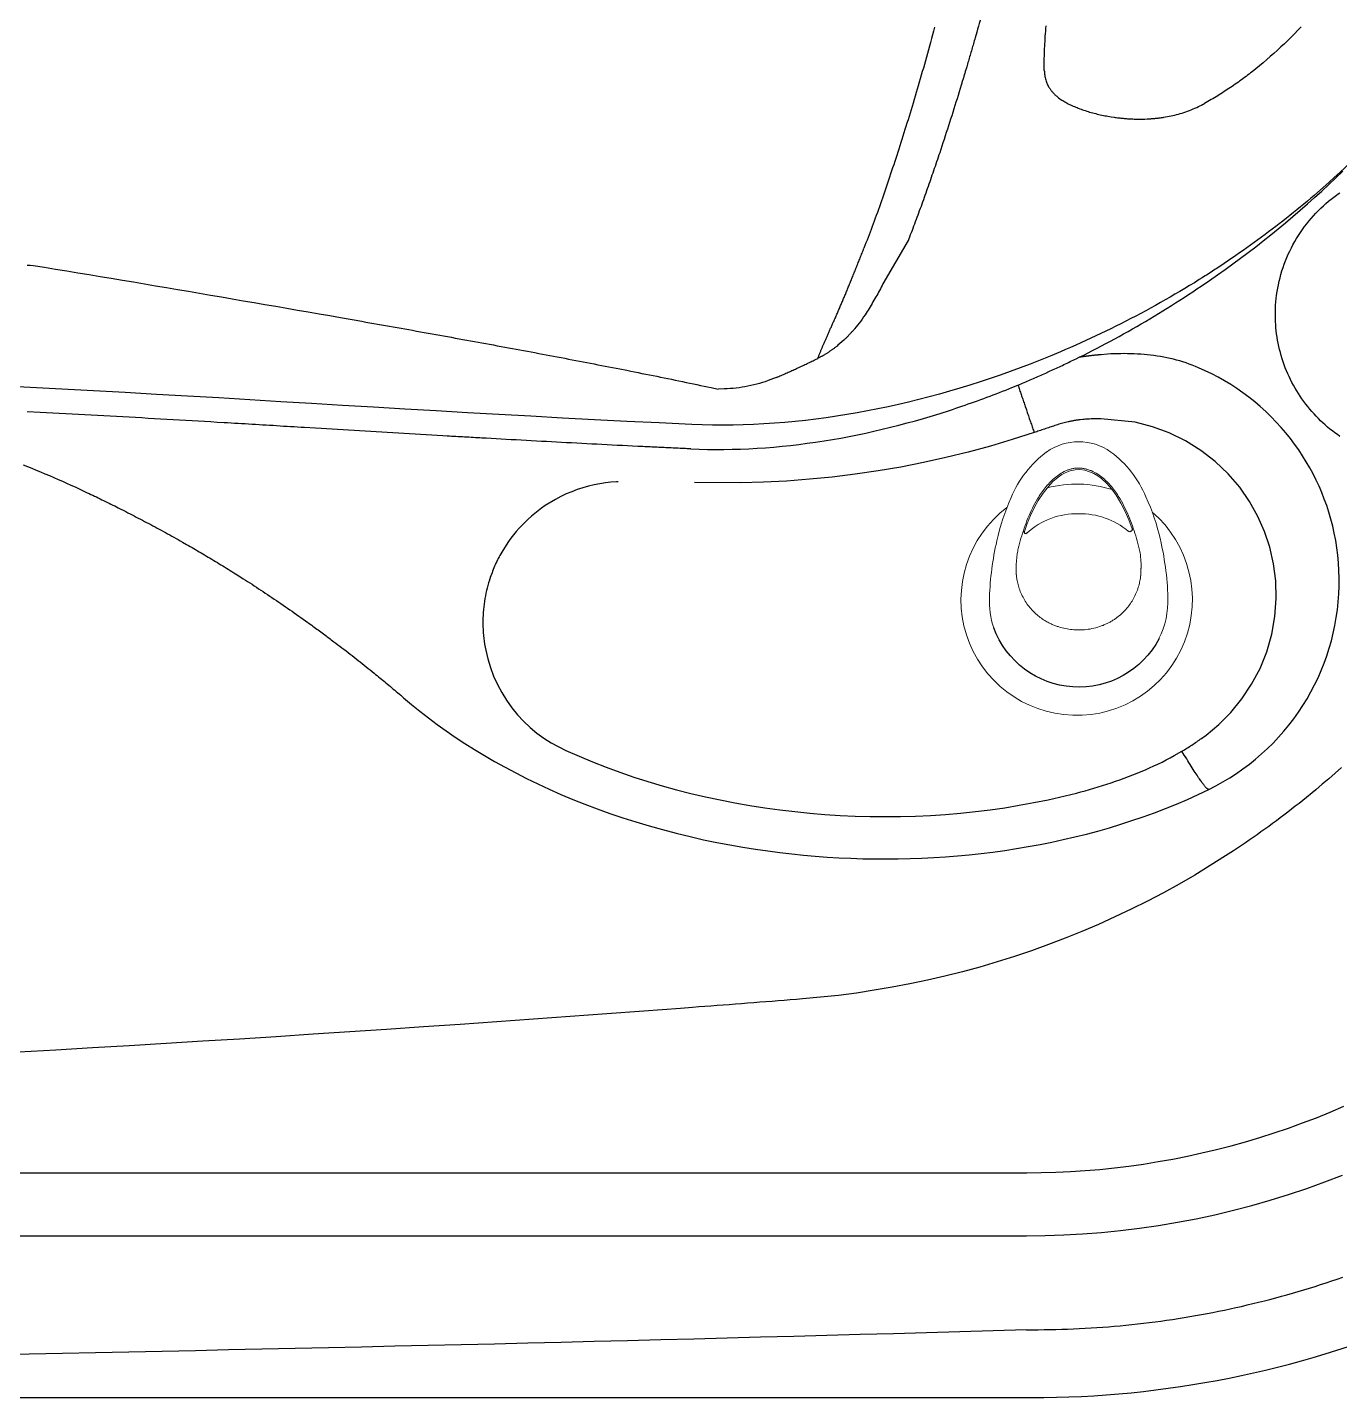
# Model space of a CAD drawing. Extents: x 941 to 1034, y 781 to 934.
# Drawn here: x 1010.56 to 1026.15, y 801.57 to 817.86 of the extents above; entities that cross this region are included whole.
import ezdxf

# ---------------------------------------------------------------- set-up
doc = ezdxf.new("R2010")
doc.units = 0
doc.header["$MEASUREMENT"] = 0
doc.layers.add('1', color=4, linetype='Continuous')

# ---------------------------------------------------------------- blocks, each defined once
blk = doc.blocks.new('air')
at = {"color": 4, "linetype": 'Continuous', "lineweight": 15}
for start, end in [(220.7492, 142.9494), (165.1969, 197.8132)]:
    blk.add_arc((0, 0), 1.375, start, end, dxfattribs=at)
at = {"layer": '1', "linetype": 'Continuous', "lineweight": 15}
blk.add_line((-1.521, -0.646), (-1.523, -0.644), dxfattribs=at)
at = {"layer": '1', "linetype": 'Continuous', "lineweight": 15, "flags": 128}
blk.add_lwpolyline([(-0.81, 0.621), (-0.905, 0.587), (-0.999, 0.549), (-1.092, 0.505), (-1.181, 0.456), (-1.267, 0.4), (-1.347, 0.337), (-1.405, 0.282), (-1.457, 0.221), (-1.487, 0.176), (-1.512, 0.128), (-1.531, 0.077), (-1.544, 0.02), (-1.546, -0.039), (-1.539, -0.097), (-1.522, -0.153), (-1.5, -0.203), (-1.472, -0.25), (-1.44, -0.294), (-1.381, -0.359), (-1.315, -0.416), (-1.244, -0.468), (-1.149, -0.525), (-1.05, -0.576), (-0.948, -0.619), (-0.844, -0.658)], dxfattribs=at)
at = {"layer": '1', "linetype": 'Continuous', "lineweight": 15}
for centre, radius, start, end in [((0.104, -2.603), 3.642, 92.0665, 102.7282), ((0.021, 0.084), 0.954, 70.8918, 92.891), ((-0.187, -1.448), 2.451, 102.0442, 114.7624), ((-0.734, -0.399), 1.272, 112.1545, 143.4931), ((-0.148, 0), 0.873, 137.3551, 181.5716), ((-1.223, -0.024), 0.655, 144.4276, 215.6266), ((-0.141, -0.046), 0.88, 178.584, 220.1541), ((-0.741, 0.343), 1.261, 216.4207, 247.5271), ((-0.154, 1.5), 2.557, 245.294, 257.3674), ((0.016, -0.096), 0.988, 267.5789, 296.8901), ((0.073, 2.388), 3.473, 256.4351, 268.374)]:
    blk.add_arc(centre, radius, start, end, dxfattribs=at)
at = {"layer": '1'}
for centre, radius, start, end in [((-0.036, -0.025), 1.076, 297.6393, 69.9241), ((-0.802, 0.605), 0.0177, 309.977, 117.7542), ((-0.836, -0.631), 0.028, 253.5221, 38.0725)]:
    blk.add_arc(centre, radius, start, end, dxfattribs=at)
at = {"layer": '1', "color": 3, "linetype": 'Continuous', "lineweight": 15}
for points, knots in [([(-0.605, -0.743), (-0.647, -0.733), (-0.729, -0.712), (-0.85, -0.673), (-0.969, -0.629), (-1.086, -0.577), (-1.185, -0.524), (-1.266, -0.473), (-1.331, -0.426), (-1.391, -0.373), (-1.446, -0.315), (-1.494, -0.251), (-1.526, -0.192), (-1.545, -0.142), (-1.556, -0.103), (-1.563, -0.064), (-1.566, -0.024), (-1.564, 0.016), (-1.557, 0.056), (-1.546, 0.094), (-1.527, 0.144), (-1.495, 0.202), (-1.446, 0.266), (-1.391, 0.324), (-1.33, 0.376), (-1.266, 0.423), (-1.185, 0.475), (-1.087, 0.528), (-0.971, 0.58), (-0.851, 0.625), (-0.73, 0.663), (-0.648, 0.684), (-0.607, 0.694)], [0, 0, 0, 0, 0.049918, 0.099848, 0.149772, 0.199708, 0.249758, 0.281163, 0.312549, 0.343847, 0.375097, 0.406409, 0.43777, 0.453463, 0.469146, 0.48481, 0.500452, 0.516071, 0.531676, 0.547279, 0.562891, 0.594116, 0.625338, 0.65655, 0.687781, 0.719016, 0.750242, 0.800203, 0.850202, 0.900166, 0.950083, 1, 1, 1, 1]), ([(-0.607, 0.694), (-0.587, 0.699), (-0.548, 0.707), (-0.508, 0.711), (-0.488, 0.713)], [0, 0, 0, 0, 0.499996, 1, 1, 1, 1]), ([(-0.432, 0.718), (-0.441, 0.717), (-0.46, 0.716), (-0.479, 0.714), (-0.488, 0.713)], [0, 0, 0, 0, 0.503897, 1, 1, 1, 1]), ([(-0.302, 0.718), (-0.325, 0.719), (-0.368, 0.721), (-0.411, 0.719), (-0.432, 0.718)], [0, 0, 0, 0, 0.515264, 1, 1, 1, 1]), ([(-0.029, 0.638), (-0.052, 0.649), (-0.097, 0.671), (-0.163, 0.693), (-0.225, 0.708), (-0.265, 0.714), (-0.284, 0.716)], [0, 0, 0, 0, 0.2871549, 0.5493861, 0.7868935, 1, 1, 1, 1]), ([(0.36, -0.024), (0.359, 0.002), (0.358, 0.054), (0.345, 0.133), (0.33, 0.192), (0.317, 0.232), (0.31, 0.252), (0.302, 0.272), (0.293, 0.293), (0.284, 0.313), (0.274, 0.333), (0.257, 0.365), (0.23, 0.407), (0.191, 0.46), (0.145, 0.511), (0.092, 0.559), (0.034, 0.602), (-0.008, 0.626), (-0.029, 0.638)], [0, 0, 0, 0, 0.095821, 0.193894, 0.294492, 0.320678, 0.347244, 0.374185, 0.401486, 0.429141, 0.457148, 0.485334, 0.563526, 0.642838, 0.730397, 0.819135, 0.909028, 1, 1, 1, 1]), ([(-0.031, -0.684), (-0.01, -0.672), (0.032, -0.65), (0.089, -0.608), (0.143, -0.56), (0.184, -0.515), (0.216, -0.474), (0.24, -0.44), (0.261, -0.405), (0.28, -0.37), (0.294, -0.339), (0.305, -0.314), (0.321, -0.272), (0.341, -0.206), (0.357, -0.114), (0.359, -0.054), (0.36, -0.024)], [0, 0, 0, 0, 0.089465, 0.177985, 0.265807, 0.356658, 0.40795, 0.458748, 0.509015, 0.558748, 0.607996, 0.633599, 0.659069, 0.775989, 0.88959, 1, 1, 1, 1]), ([(-0.469, -0.763), (-0.492, -0.761), (-0.538, -0.758), (-0.583, -0.748), (-0.605, -0.743)], [0, 0, 0, 0, 0.500007, 1, 1, 1, 1]), ([(-0.469, -0.763), (-0.458, -0.763), (-0.435, -0.765), (-0.412, -0.765), (-0.4, -0.765)], [0, 0, 0, 0, 0.497126, 1, 1, 1, 1]), ([(-0.283, -0.76), (-0.263, -0.758), (-0.223, -0.752), (-0.162, -0.737), (-0.096, -0.715), (-0.053, -0.695), (-0.031, -0.684)], [0, 0, 0, 0, 0.219659, 0.459288, 0.719297, 1, 1, 1, 1])]:
    blk.add_open_spline(points, degree=3, knots=knots, dxfattribs=at)
for points in [[(-0.302, 0.718), (-0.284, 0.716)], [(-0.4, -0.765), (-0.303, -0.762)]]:
    blk.add_open_spline(points, degree=1, dxfattribs=at)
at = {"layer": '1', "linetype": 'Continuous', "lineweight": 15}
blk.add_open_spline([(-0.283, -0.76), (-0.303, -0.762)], degree=1, dxfattribs=at)
blk = doc.blocks.new('ENVOY')
at = {"layer": '1', "color": 3, "linetype": 'Continuous'}
blk.add_line((53.718, 1.924), (81.052, 1.924), dxfattribs=at)
at = {"layer": '1', "color": 4}
blk.add_lwpolyline([(93.109, 77.107, 0.414214), (81.109, 89.107), (12, 89.107, 0.414214), (0, 77.107), (0, 12, 0.414214), (12, 0), (81.109, 0, 0.414214), (93.109, 12)], format="xyb", close=True, dxfattribs=at)
at = {"layer": '1', "color": 3, "linetype": 'Continuous'}
for points in [[(79.96, 16.291), (79.948, 16.246), (79.935, 16.201), (79.923, 16.156), (79.911, 16.111), (79.899, 16.067), (79.886, 16.023), (79.874, 15.979), (79.862, 15.936), (79.85, 15.892), (79.838, 15.849), (79.826, 15.806), (79.813, 15.764), (79.801, 15.722), (79.789, 15.68), (79.777, 15.638), (79.765, 15.596), (79.753, 15.555), (79.74, 15.514), (79.728, 15.473), (79.716, 15.432), (79.704, 15.391), (79.692, 15.351), (79.68, 15.311), (79.668, 15.271), (79.656, 15.231), (79.644, 15.191), (79.631, 15.152), (79.619, 15.113), (79.607, 15.074), (79.595, 15.035), (79.583, 14.996), (79.571, 14.958), (79.559, 14.92), (79.547, 14.881), (79.534, 14.844), (79.522, 14.806), (79.51, 14.768), (79.498, 14.731), (79.486, 14.694), (79.474, 14.657), (79.461, 14.62), (79.449, 14.583), (79.437, 14.547), (79.425, 14.51), (79.413, 14.474), (79.401, 14.438), (79.388, 14.403), (79.376, 14.367), (79.364, 14.332), (79.352, 14.296), (79.34, 14.261), (79.327, 14.226), (79.315, 14.192), (79.303, 14.157), (79.291, 14.123), (79.279, 14.089), (79.266, 14.055), (79.254, 14.022), (79.242, 13.988), (79.23, 13.955), (79.218, 13.922), (79.205, 13.889), (79.193, 13.856), (79.181, 13.824), (79.169, 13.792), (79.157, 13.76), (79.144, 13.728), (79.12, 13.665)], [(84.316, 16.295), (84.277, 16.255), (84.237, 16.214), (84.197, 16.175), (84.157, 16.135), (84.116, 16.096), (84.075, 16.057), (84.034, 16.019), (83.992, 15.981), (83.949, 15.944), (83.907, 15.907), (83.864, 15.87), (83.82, 15.834), (83.732, 15.763)], [(81.268, 16.068), (81.27, 16.096), (81.272, 16.125), (81.273, 16.154), (81.275, 16.184), (81.278, 16.214), (81.28, 16.245), (81.283, 16.276), (81.285, 16.308)], [(80.628, 16.848), (80.619, 16.814), (80.61, 16.781), (80.601, 16.747), (80.592, 16.713), (80.583, 16.679), (80.574, 16.645), (80.565, 16.611), (80.555, 16.576), (80.546, 16.542), (80.537, 16.508), (80.527, 16.474), (80.518, 16.44), (80.509, 16.406), (80.499, 16.371), (80.49, 16.337), (80.48, 16.303), (80.47, 16.269), (80.461, 16.234), (80.441, 16.166)], [(80.441, 16.166), (80.436, 16.148), (80.431, 16.131), (80.426, 16.114), (80.421, 16.096), (80.416, 16.079), (80.411, 16.062), (80.406, 16.045), (80.401, 16.027), (80.396, 16.01), (80.391, 15.993), (80.386, 15.975), (80.381, 15.958), (80.376, 15.941), (80.371, 15.923), (80.366, 15.906), (80.361, 15.889), (80.356, 15.871), (80.351, 15.854), (80.341, 15.819)], [(81.263, 15.778), (81.263, 15.791), (81.263, 15.803), (81.263, 15.817), (81.263, 15.83), (81.263, 15.843), (81.263, 15.857), (81.263, 15.871), (81.263, 15.885), (81.263, 15.899), (81.263, 15.914), (81.263, 15.928), (81.264, 15.943), (81.264, 15.958), (81.265, 15.973), (81.265, 15.989), (81.266, 16.004), (81.266, 16.02), (81.267, 16.036), (81.268, 16.068)], [(80.341, 15.819), (80.337, 15.809), (80.334, 15.798), (80.331, 15.787), (80.328, 15.776), (80.324, 15.765), (80.321, 15.755), (80.318, 15.744), (80.315, 15.733), (80.311, 15.722), (80.308, 15.711), (80.305, 15.7), (80.302, 15.69), (80.298, 15.679), (80.295, 15.668), (80.292, 15.657), (80.289, 15.646), (80.285, 15.635), (80.282, 15.625), (80.276, 15.603)], [(81.263, 15.778), (81.263, 15.773), (81.264, 15.769), (81.264, 15.764), (81.264, 15.759), (81.264, 15.755), (81.265, 15.751), (81.265, 15.746), (81.266, 15.742), (81.266, 15.737), (81.266, 15.733), (81.267, 15.729), (81.268, 15.725), (81.268, 15.721), (81.269, 15.716), (81.269, 15.712), (81.27, 15.708), (81.271, 15.704), (81.272, 15.7), (81.273, 15.693)], [(81.273, 15.693), (81.277, 15.679), (81.28, 15.665), (81.284, 15.652), (81.289, 15.64), (81.293, 15.628), (81.298, 15.617), (81.303, 15.606), (81.309, 15.595), (81.314, 15.585), (81.32, 15.576), (81.325, 15.567), (81.331, 15.558), (81.337, 15.55), (81.342, 15.542), (81.348, 15.535), (81.353, 15.528), (81.359, 15.522), (81.365, 15.515), (81.371, 15.509), (81.377, 15.502), (81.383, 15.496), (81.39, 15.49), (81.396, 15.483), (81.403, 15.477), (81.41, 15.471), (81.418, 15.465), (81.425, 15.459), (81.433, 15.453), (81.449, 15.442)], [(83.732, 15.763), (83.714, 15.749), (83.696, 15.735), (83.678, 15.721), (83.66, 15.708), (83.642, 15.694), (83.624, 15.68), (83.606, 15.667), (83.587, 15.654), (83.569, 15.64), (83.551, 15.627), (83.532, 15.614), (83.513, 15.601), (83.495, 15.588), (83.476, 15.576), (83.457, 15.563), (83.438, 15.55), (83.42, 15.538), (83.401, 15.526), (83.382, 15.513), (83.362, 15.501), (83.343, 15.489), (83.324, 15.477), (83.305, 15.466), (83.285, 15.454), (83.266, 15.442), (83.246, 15.431), (83.227, 15.419), (83.207, 15.408), (83.168, 15.386)], [(80.276, 15.603), (80.263, 15.563), (80.251, 15.522), (80.238, 15.482), (80.226, 15.441), (80.213, 15.401), (80.201, 15.36), (80.188, 15.32), (80.176, 15.28), (80.163, 15.24), (80.15, 15.199), (80.137, 15.159), (80.124, 15.119), (80.111, 15.079), (80.098, 15.039), (80.085, 14.999), (80.072, 14.959), (80.059, 14.919), (80.046, 14.879), (80.02, 14.8)], [(83.227, 13.282), (83.32, 13.347), (83.412, 13.412), (83.504, 13.478), (83.595, 13.546), (83.686, 13.614), (83.776, 13.683), (83.865, 13.753), (83.954, 13.824), (84.043, 13.895), (84.13, 13.968), (84.218, 14.041), (84.304, 14.115), (84.39, 14.191), (84.475, 14.267), (84.56, 14.343), (84.644, 14.421), (84.727, 14.5), (84.81, 14.579)], [(85.736, 15.596), (85.68, 15.528), (85.624, 15.46), (85.567, 15.392), (85.509, 15.325), (85.451, 15.258), (85.393, 15.192), (85.333, 15.127), (85.273, 15.062), (85.213, 14.998), (85.152, 14.934), (85.09, 14.871), (85.028, 14.808), (84.965, 14.746), (84.902, 14.685), (84.838, 14.624), (84.773, 14.564), (84.709, 14.504), (84.643, 14.445), (84.511, 14.328)], [(81.449, 15.442), (81.46, 15.434), (81.471, 15.426), (81.483, 15.419), (81.495, 15.411), (81.508, 15.404), (81.521, 15.397), (81.534, 15.39), (81.548, 15.382), (81.562, 15.375), (81.576, 15.368), (81.591, 15.362), (81.605, 15.355), (81.621, 15.348), (81.636, 15.342), (81.652, 15.336), (81.667, 15.329), (81.684, 15.323), (81.7, 15.317), (81.716, 15.311), (81.733, 15.306), (81.75, 15.3), (81.767, 15.295), (81.785, 15.289), (81.802, 15.284), (81.82, 15.279), (81.838, 15.274), (81.856, 15.269), (81.874, 15.265), (81.892, 15.26), (81.91, 15.256), (81.928, 15.252), (81.946, 15.248), (81.965, 15.244), (81.983, 15.24), (82.001, 15.237), (82.019, 15.233), (82.038, 15.23), (82.056, 15.227), (82.093, 15.221)], [(82.705, 15.225), (82.726, 15.229), (82.748, 15.233), (82.769, 15.238), (82.791, 15.243), (82.813, 15.248), (82.834, 15.254), (82.856, 15.26), (82.878, 15.266), (82.9, 15.272), (82.922, 15.279), (82.944, 15.287), (82.965, 15.294), (82.987, 15.303), (83.009, 15.311), (83.031, 15.32), (83.053, 15.329), (83.075, 15.339), (83.096, 15.349), (83.14, 15.371)], [(83.14, 15.371), (83.141, 15.372), (83.143, 15.373), (83.144, 15.373), (83.145, 15.374), (83.147, 15.375), (83.148, 15.376), (83.15, 15.376), (83.151, 15.377), (83.152, 15.378), (83.154, 15.378), (83.155, 15.379), (83.157, 15.38), (83.158, 15.381), (83.159, 15.382), (83.161, 15.382), (83.162, 15.383), (83.163, 15.384), (83.165, 15.385), (83.168, 15.386)], [(82.093, 15.221), (82.106, 15.22), (82.119, 15.218), (82.133, 15.216), (82.146, 15.214), (82.159, 15.213), (82.173, 15.211), (82.186, 15.21), (82.199, 15.209), (82.213, 15.207), (82.226, 15.206), (82.239, 15.205), (82.252, 15.204), (82.265, 15.203), (82.278, 15.203), (82.291, 15.202), (82.304, 15.201), (82.317, 15.201), (82.33, 15.2), (82.342, 15.2), (82.355, 15.2), (82.368, 15.199), (82.38, 15.199), (82.393, 15.199), (82.406, 15.199), (82.419, 15.199), (82.432, 15.199), (82.445, 15.2), (82.459, 15.2), (82.485, 15.201)], [(82.485, 15.201), (82.487, 15.201), (82.488, 15.201), (82.489, 15.201), (82.49, 15.202), (82.491, 15.202), (82.492, 15.202), (82.494, 15.202), (82.495, 15.202), (82.496, 15.202), (82.497, 15.202), (82.498, 15.202), (82.5, 15.202), (82.501, 15.202), (82.502, 15.202), (82.503, 15.202), (82.504, 15.202), (82.505, 15.202), (82.507, 15.202), (82.509, 15.203)], [(82.509, 15.203), (82.519, 15.203), (82.528, 15.204), (82.538, 15.205), (82.547, 15.205), (82.557, 15.206), (82.567, 15.207), (82.576, 15.208), (82.586, 15.209), (82.596, 15.21), (82.606, 15.211), (82.615, 15.212), (82.625, 15.213), (82.635, 15.215), (82.645, 15.216), (82.655, 15.217), (82.665, 15.219), (82.675, 15.22), (82.685, 15.222), (82.705, 15.225)], [(80.02, 14.8), (80.011, 14.773), (80.002, 14.746), (79.992, 14.719), (79.983, 14.692), (79.974, 14.665), (79.965, 14.638), (79.956, 14.612), (79.947, 14.585), (79.938, 14.558), (79.928, 14.532), (79.919, 14.505), (79.91, 14.478), (79.901, 14.452), (79.891, 14.425), (79.882, 14.399), (79.873, 14.372), (79.864, 14.346), (79.854, 14.32), (79.845, 14.293), (79.835, 14.267), (79.826, 14.241), (79.817, 14.214), (79.807, 14.188), (79.798, 14.162), (79.788, 14.136), (79.778, 14.109), (79.769, 14.083), (79.759, 14.057), (79.75, 14.031), (79.74, 14.005), (79.73, 13.978), (79.72, 13.952), (79.71, 13.926), (79.701, 13.9), (79.691, 13.874), (79.681, 13.848), (79.671, 13.822), (79.661, 13.796), (79.64, 13.743)], [(84.736, 14.296), (84.756, 14.31), (84.776, 14.324)], [(84.511, 14.328), (84.471, 14.293), (84.43, 14.259), (84.389, 14.224), (84.348, 14.19), (84.307, 14.155), (84.265, 14.122), (84.224, 14.088), (84.182, 14.054), (84.14, 14.021), (84.098, 13.988), (84.056, 13.955), (84.014, 13.922), (83.972, 13.89), (83.929, 13.858), (83.887, 13.826), (83.844, 13.794), (83.801, 13.763), (83.758, 13.731), (83.715, 13.7), (83.671, 13.669), (83.628, 13.639), (83.584, 13.608), (83.541, 13.578), (83.453, 13.518)], [(84.009, 12.864), (84.009, 12.905), (84.01, 12.945), (84.012, 12.986), (84.015, 13.027), (84.019, 13.067), (84.024, 13.108), (84.03, 13.149), (84.037, 13.19), (84.045, 13.231), (84.054, 13.272), (84.064, 13.313), (84.075, 13.353), (84.087, 13.394), (84.1, 13.434), (84.114, 13.474), (84.129, 13.514), (84.145, 13.553), (84.162, 13.592), (84.18, 13.63), (84.199, 13.669), (84.218, 13.706), (84.239, 13.743), (84.261, 13.78), (84.283, 13.816), (84.306, 13.852), (84.33, 13.886), (84.355, 13.921), (84.381, 13.954), (84.407, 13.987), (84.434, 14.019), (84.462, 14.05), (84.49, 14.081), (84.519, 14.111), (84.548, 14.14), (84.579, 14.168), (84.609, 14.195), (84.64, 14.222), (84.672, 14.247), (84.736, 14.296)], [(79.646, 13.758), (79.346, 13.243), (79.336, 13.223), (79.325, 13.203), (79.315, 13.183), (79.304, 13.163), (79.294, 13.144), (79.283, 13.124), (79.272, 13.104), (79.261, 13.085), (79.25, 13.065), (79.239, 13.045), (79.227, 13.026), (79.216, 13.007), (79.204, 12.987), (79.193, 12.968), (79.181, 12.949), (79.169, 12.93), (79.157, 12.911), (79.133, 12.873)], [(69.178, 13.465), (69.196, 13.464), (69.213, 13.463), (69.248, 13.461)], [(78.571, 12.355), (78.574, 12.361), (78.576, 12.368), (78.579, 12.375), (78.582, 12.382), (78.585, 12.389), (78.588, 12.396), (78.591, 12.404), (78.594, 12.411), (78.597, 12.418), (78.6, 12.426), (78.603, 12.433), (78.606, 12.441), (78.609, 12.448), (78.613, 12.456), (78.616, 12.464), (78.619, 12.472), (78.623, 12.48), (78.626, 12.488), (78.629, 12.496), (78.633, 12.504), (78.636, 12.512), (78.64, 12.521), (78.644, 12.529), (78.647, 12.537), (78.651, 12.546), (78.655, 12.555), (78.658, 12.563), (78.662, 12.572), (78.666, 12.581), (78.67, 12.59), (78.674, 12.599), (78.678, 12.608), (78.682, 12.617), (78.686, 12.626), (78.69, 12.636), (78.694, 12.645), (78.699, 12.655), (78.703, 12.664), (78.707, 12.674), (78.711, 12.684), (78.716, 12.693), (78.72, 12.703), (78.724, 12.713), (78.729, 12.723), (78.733, 12.733), (78.738, 12.743), (78.742, 12.753), (78.747, 12.764), (78.752, 12.774), (78.756, 12.784), (78.761, 12.795), (78.766, 12.806), (78.77, 12.816), (78.775, 12.827), (78.78, 12.838), (78.784, 12.848), (78.789, 12.859), (78.794, 12.87), (78.799, 12.881), (78.804, 12.892), (78.809, 12.903), (78.814, 12.915), (78.818, 12.926), (78.823, 12.937), (78.828, 12.949), (78.833, 12.96), (78.838, 12.972), (78.843, 12.983), (78.848, 12.995), (78.853, 13.006), (78.858, 13.018), (78.863, 13.03), (78.868, 13.042), (78.873, 13.054), (78.878, 13.066), (78.883, 13.078), (78.889, 13.09), (78.894, 13.102), (78.899, 13.114), (78.904, 13.126), (78.909, 13.138), (78.914, 13.151), (78.919, 13.163), (78.924, 13.176), (78.929, 13.188), (78.934, 13.201), (78.939, 13.213), (78.944, 13.226), (78.95, 13.239), (78.955, 13.252), (78.96, 13.264), (78.965, 13.277), (78.971, 13.29), (78.976, 13.303), (78.981, 13.317), (78.987, 13.33), (78.992, 13.343), (78.997, 13.356), (79.003, 13.37), (79.008, 13.383), (79.014, 13.397), (79.019, 13.41), (79.025, 13.424), (79.03, 13.438), (79.036, 13.451), (79.041, 13.465), (79.047, 13.479), (79.052, 13.493), (79.058, 13.507), (79.063, 13.521), (79.069, 13.535), (79.075, 13.55), (79.08, 13.564), (79.086, 13.578), (79.092, 13.592), (79.097, 13.607), (79.103, 13.621), (79.109, 13.636), (79.12, 13.665)], [(69.248, 13.461), (69.381, 13.439), (69.514, 13.417), (69.647, 13.395), (69.779, 13.373), (69.911, 13.351), (70.043, 13.329), (70.175, 13.307), (70.307, 13.285), (70.438, 13.263), (70.57, 13.24), (70.701, 13.218), (70.832, 13.196), (70.963, 13.174), (71.093, 13.152), (71.224, 13.13), (71.354, 13.108), (71.484, 13.085), (71.614, 13.063), (71.743, 13.041), (71.873, 13.019), (72.002, 12.996), (72.131, 12.974), (72.26, 12.952), (72.388, 12.93), (72.516, 12.907), (72.645, 12.885), (72.772, 12.863), (72.9, 12.84), (73.154, 12.796)], [(83.453, 13.518), (83.436, 13.506), (83.418, 13.495), (83.401, 13.483), (83.384, 13.471), (83.366, 13.46), (83.349, 13.448), (83.331, 13.437), (83.314, 13.425), (83.296, 13.414), (83.279, 13.403), (83.261, 13.391), (83.244, 13.38), (83.226, 13.369), (83.209, 13.357), (83.191, 13.346), (83.174, 13.335), (83.156, 13.324), (83.138, 13.313), (83.103, 13.291)], [(83.103, 13.291), (83.046, 13.255), (82.989, 13.22), (82.932, 13.186), (82.874, 13.151), (82.816, 13.117), (82.759, 13.084), (82.701, 13.05), (82.643, 13.018), (82.585, 12.985), (82.526, 12.953), (82.468, 12.921), (82.409, 12.889), (82.35, 12.858), (82.291, 12.828), (82.232, 12.797), (82.173, 12.767), (82.114, 12.737), (82.055, 12.708), (81.995, 12.679), (81.936, 12.65), (81.876, 12.622), (81.816, 12.594), (81.756, 12.566), (81.696, 12.539), (81.636, 12.512), (81.576, 12.485), (81.515, 12.459), (81.455, 12.433), (81.333, 12.382)], [(81.677, 12.368), (81.731, 12.395), (81.784, 12.422), (81.837, 12.449), (81.89, 12.476), (81.943, 12.504), (81.995, 12.532), (82.048, 12.56), (82.101, 12.589), (82.153, 12.617), (82.205, 12.646), (82.258, 12.676), (82.31, 12.705), (82.362, 12.735), (82.414, 12.765), (82.465, 12.795), (82.517, 12.826), (82.569, 12.857), (82.62, 12.888), (82.671, 12.919), (82.722, 12.951), (82.773, 12.983), (82.824, 13.015), (82.875, 13.047), (82.926, 13.08), (82.976, 13.113), (83.027, 13.146), (83.077, 13.18), (83.127, 13.214), (83.227, 13.282)], [(79.133, 12.873), (79.116, 12.848), (79.099, 12.823), (79.082, 12.799), (79.064, 12.775), (79.045, 12.751), (79.027, 12.728), (79.008, 12.705), (79.003, 12.699), (78.998, 12.693), (78.993, 12.688), (78.988, 12.682), (78.983, 12.676), (78.977, 12.67), (78.972, 12.665), (78.967, 12.659), (78.962, 12.653), (78.957, 12.648), (78.952, 12.642), (78.946, 12.637), (78.941, 12.631), (78.936, 12.626), (78.931, 12.62), (78.925, 12.615), (78.92, 12.609), (78.914, 12.604), (78.909, 12.599), (78.904, 12.593), (78.898, 12.588), (78.893, 12.583), (78.879, 12.57), (78.857, 12.55), (78.834, 12.53), (78.811, 12.511), (78.8, 12.502), (78.794, 12.497), (78.788, 12.493), (78.782, 12.488), (78.776, 12.483), (78.77, 12.479), (78.764, 12.474), (78.758, 12.47), (78.752, 12.465), (78.746, 12.461), (78.74, 12.456), (78.734, 12.452), (78.727, 12.447), (78.721, 12.443), (78.715, 12.439), (78.709, 12.435), (78.702, 12.43), (78.696, 12.426), (78.69, 12.422), (78.683, 12.418), (78.677, 12.414), (78.67, 12.41), (78.664, 12.406), (78.657, 12.402), (78.651, 12.398), (78.644, 12.394), (78.638, 12.39), (78.631, 12.387), (78.625, 12.383), (78.618, 12.379), (78.611, 12.376), (78.605, 12.372), (78.598, 12.368), (78.591, 12.365), (78.584, 12.361), (78.571, 12.355)], [(73.154, 12.796), (73.201, 12.787), (73.247, 12.779), (73.294, 12.771), (73.34, 12.763), (73.387, 12.755), (73.433, 12.746), (73.48, 12.738), (73.526, 12.73), (73.572, 12.722), (73.619, 12.713), (73.665, 12.705), (73.711, 12.697), (73.757, 12.689), (73.803, 12.68), (73.849, 12.672), (73.895, 12.664), (73.941, 12.655), (73.987, 12.647), (74.033, 12.639), (74.079, 12.631), (74.125, 12.622), (74.171, 12.614), (74.217, 12.606), (74.262, 12.597), (74.308, 12.589), (74.353, 12.581), (74.399, 12.573), (74.444, 12.564), (74.49, 12.556), (74.535, 12.548), (74.581, 12.539), (74.626, 12.531), (74.671, 12.523), (74.716, 12.514), (74.762, 12.506), (74.807, 12.498), (74.852, 12.489), (74.897, 12.481), (74.942, 12.473), (74.987, 12.464), (75.031, 12.456), (75.076, 12.448), (75.121, 12.439), (75.166, 12.431), (75.21, 12.423), (75.255, 12.414), (75.299, 12.406), (75.344, 12.398), (75.388, 12.389), (75.432, 12.381), (75.476, 12.373), (75.521, 12.364), (75.565, 12.356), (75.609, 12.347), (75.653, 12.339), (75.697, 12.331), (75.741, 12.322), (75.784, 12.314), (75.828, 12.305), (75.872, 12.297), (75.915, 12.289), (75.959, 12.28), (76.002, 12.272), (76.045, 12.263), (76.089, 12.255), (76.132, 12.246), (76.175, 12.238), (76.218, 12.23), (76.304, 12.213)], [(84.776, 11.428), (84.746, 11.449), (84.716, 11.47), (84.687, 11.492), (84.658, 11.515), (84.63, 11.539), (84.602, 11.563), (84.574, 11.588), (84.547, 11.613), (84.52, 11.64), (84.494, 11.667), (84.468, 11.694), (84.443, 11.722), (84.418, 11.751), (84.394, 11.781), (84.37, 11.811), (84.347, 11.841), (84.325, 11.872), (84.304, 11.904), (84.283, 11.936), (84.263, 11.968), (84.243, 12.001), (84.224, 12.035), (84.206, 12.069), (84.189, 12.103), (84.172, 12.138), (84.156, 12.172), (84.141, 12.208), (84.127, 12.243), (84.114, 12.279), (84.101, 12.315), (84.089, 12.351), (84.078, 12.388), (84.068, 12.424), (84.059, 12.461), (84.05, 12.498), (84.042, 12.534), (84.036, 12.571), (84.029, 12.608), (84.024, 12.645), (84.02, 12.682), (84.016, 12.719), (84.013, 12.755), (84.011, 12.792), (84.009, 12.864)], [(81.333, 12.382), (81.215, 12.334), (81.097, 12.288), (80.978, 12.242), (80.859, 12.199), (80.739, 12.156), (80.619, 12.115), (80.499, 12.075), (80.379, 12.036), (80.258, 11.999), (80.137, 11.964), (80.016, 11.929), (79.894, 11.897), (79.773, 11.865), (79.651, 11.835), (79.529, 11.807), (79.406, 11.78), (79.284, 11.754), (79.161, 11.73), (79.038, 11.707), (78.916, 11.686), (78.793, 11.667), (78.67, 11.649), (78.547, 11.633), (78.424, 11.618), (78.301, 11.605), (78.178, 11.593), (78.055, 11.584), (77.932, 11.576), (77.809, 11.569), (77.686, 11.565), (77.564, 11.562), (77.441, 11.561), (77.319, 11.562), (77.075, 11.569)], [(81.807, 12.386), (81.8, 12.385), (81.794, 12.384), (81.787, 12.383), (81.781, 12.383), (81.774, 12.382), (81.768, 12.381), (81.761, 12.38), (81.755, 12.379), (81.748, 12.378), (81.742, 12.378), (81.735, 12.377), (81.729, 12.376), (81.723, 12.375), (81.716, 12.374), (81.71, 12.373), (81.703, 12.372), (81.697, 12.371), (81.69, 12.37), (81.677, 12.368)], [(81.937, 12.399), (81.931, 12.398), (81.924, 12.398), (81.918, 12.397), (81.911, 12.397), (81.905, 12.396), (81.898, 12.395), (81.891, 12.395), (81.885, 12.394), (81.878, 12.394), (81.872, 12.393), (81.865, 12.392), (81.859, 12.392), (81.852, 12.391), (81.846, 12.39), (81.839, 12.389), (81.833, 12.389), (81.826, 12.388), (81.82, 12.387), (81.807, 12.386)], [(83.096, 12.244), (83.059, 12.259), (83.022, 12.274), (82.985, 12.287), (82.948, 12.3), (82.911, 12.312), (82.873, 12.324), (82.835, 12.334), (82.797, 12.344), (82.759, 12.353), (82.72, 12.361), (82.682, 12.369), (82.643, 12.376), (82.604, 12.382), (82.565, 12.388), (82.526, 12.393), (82.487, 12.397), (82.448, 12.401), (82.409, 12.404), (82.369, 12.406), (82.33, 12.408), (82.291, 12.41), (82.252, 12.41), (82.212, 12.411), (82.173, 12.41), (82.133, 12.41), (82.094, 12.408), (82.055, 12.407), (82.016, 12.405), (81.937, 12.399)], [(78.08, 12.128), (78.094, 12.134), (78.108, 12.14), (78.122, 12.147), (78.136, 12.153), (78.151, 12.159), (78.165, 12.165), (78.179, 12.171), (78.193, 12.178), (78.207, 12.184), (78.221, 12.19), (78.235, 12.196), (78.25, 12.203), (78.264, 12.209), (78.278, 12.216), (78.292, 12.222), (78.306, 12.228), (78.32, 12.235), (78.334, 12.241), (78.348, 12.248), (78.362, 12.254), (78.376, 12.261), (78.39, 12.267), (78.404, 12.274), (78.418, 12.281), (78.432, 12.287), (78.446, 12.294), (78.46, 12.3), (78.474, 12.307), (78.488, 12.314), (78.502, 12.321), (78.515, 12.327), (78.529, 12.334), (78.543, 12.341), (78.571, 12.355)], [(81.316, 12.197), (81.334, 12.205), (81.352, 12.213), (81.37, 12.222), (81.389, 12.23), (81.407, 12.238), (81.425, 12.247), (81.443, 12.255), (81.461, 12.264), (81.479, 12.272), (81.497, 12.281), (81.515, 12.29), (81.533, 12.298), (81.551, 12.307), (81.569, 12.316), (81.587, 12.324), (81.605, 12.333), (81.623, 12.342), (81.641, 12.351), (81.677, 12.368)], [(83.219, 7.231), (83.303, 7.274), (83.386, 7.32), (83.467, 7.368), (83.547, 7.42), (83.624, 7.474), (83.7, 7.53), (83.774, 7.59), (83.846, 7.652), (83.915, 7.716), (83.983, 7.782), (84.048, 7.851), (84.11, 7.922), (84.17, 7.995), (84.228, 8.07), (84.283, 8.148), (84.335, 8.227), (84.385, 8.307), (84.431, 8.389), (84.475, 8.472), (84.516, 8.557), (84.553, 8.643), (84.588, 8.73), (84.62, 8.818), (84.649, 8.908), (84.675, 8.998), (84.697, 9.089), (84.717, 9.181), (84.733, 9.273), (84.747, 9.366), (84.757, 9.46), (84.764, 9.554), (84.767, 9.648), (84.768, 9.741), (84.765, 9.833), (84.76, 9.924), (84.751, 10.014), (84.74, 10.103), (84.726, 10.19), (84.709, 10.276), (84.69, 10.36), (84.668, 10.443), (84.645, 10.525), (84.619, 10.604), (84.59, 10.683), (84.56, 10.759), (84.528, 10.834), (84.494, 10.908), (84.457, 10.982), (84.418, 11.054), (84.376, 11.126), (84.332, 11.197), (84.286, 11.266), (84.238, 11.335), (84.187, 11.403), (84.133, 11.469), (84.077, 11.535), (84.019, 11.598), (83.958, 11.661), (83.895, 11.722), (83.83, 11.781), (83.763, 11.838), (83.694, 11.893), (83.624, 11.945), (83.552, 11.995), (83.48, 12.043), (83.405, 12.088), (83.33, 12.131), (83.253, 12.171), (83.096, 12.244)], [(77.075, 11.569), (76.687, 11.587), (76.302, 11.606), (75.919, 11.626), (75.538, 11.646), (75.16, 11.666), (74.783, 11.687), (74.408, 11.708), (74.035, 11.73), (73.663, 11.752), (73.293, 11.774), (72.924, 11.796), (72.556, 11.818), (72.189, 11.84), (71.821, 11.862), (71.453, 11.884), (71.083, 11.906), (70.712, 11.927), (70.339, 11.948), (69.965, 11.969), (69.588, 11.99), (69.21, 12.01), (68.829, 12.029)], [(76.304, 12.213), (76.349, 12.204), (76.393, 12.195), (76.438, 12.186), (76.482, 12.177), (76.527, 12.168), (76.571, 12.159), (76.615, 12.151), (76.659, 12.142), (76.703, 12.133), (76.747, 12.124), (76.791, 12.115), (76.834, 12.106), (76.878, 12.097), (76.921, 12.088), (76.964, 12.079), (77.007, 12.07), (77.05, 12.061), (77.093, 12.052), (77.135, 12.043), (77.178, 12.034), (77.22, 12.025), (77.262, 12.016), (77.304, 12.007), (77.388, 11.989)], [(78.08, 12.128), (78.047, 12.115), (78.014, 12.102), (77.98, 12.09), (77.947, 12.078), (77.913, 12.067), (77.879, 12.057), (77.845, 12.048), (77.81, 12.039), (77.776, 12.031), (77.741, 12.024), (77.706, 12.017), (77.671, 12.011), (77.636, 12.006), (77.601, 12.002), (77.565, 11.998), (77.53, 11.995), (77.495, 11.992), (77.459, 11.991), (77.388, 11.989)], [(80.95, 12.038), (80.969, 12.046), (80.987, 12.053), (81.005, 12.061), (81.024, 12.069), (81.042, 12.076), (81.06, 12.084), (81.079, 12.092), (81.097, 12.1), (81.115, 12.108), (81.134, 12.116), (81.152, 12.124), (81.17, 12.132), (81.188, 12.14), (81.207, 12.148), (81.225, 12.156), (81.243, 12.164), (81.261, 12.172), (81.28, 12.18), (81.316, 12.197)], [(81.05, 0.804), (81.118, 0.806), (81.189, 0.807), (81.26, 0.808), (81.331, 0.809), (81.401, 0.811), (81.471, 0.813), (81.54, 0.815), (81.61, 0.818), (81.679, 0.821), (81.749, 0.824), (81.818, 0.828), (81.887, 0.833), (81.957, 0.838), (82.026, 0.843), (82.095, 0.849), (82.164, 0.855), (82.233, 0.861), (82.303, 0.868), (82.372, 0.876), (82.441, 0.884), (82.51, 0.892), (82.579, 0.901), (82.648, 0.91), (82.717, 0.92), (82.786, 0.93), (82.855, 0.941), (82.924, 0.952), (82.993, 0.963), (83.061, 0.975), (83.13, 0.987), (83.198, 1), (83.267, 1.013), (83.335, 1.027), (83.403, 1.041), (83.471, 1.055), (83.539, 1.07), (83.607, 1.085), (83.675, 1.101), (83.743, 1.117), (83.81, 1.134), (83.878, 1.15), (83.945, 1.168), (84.013, 1.186), (84.08, 1.204), (84.147, 1.223), (84.214, 1.242), (84.281, 1.261), (84.348, 1.281), (84.414, 1.302), (84.481, 1.322), (84.547, 1.343), (84.613, 1.365), (84.679, 1.387), (84.745, 1.409), (84.811, 1.432)], [(81.052, 1.924), (81.275, 1.926), (81.496, 1.934), (81.718, 1.946), (81.942, 1.963), (82.169, 1.986), (82.395, 2.013), (82.62, 2.046), (82.845, 2.084), (83.068, 2.127), (83.29, 2.174), (83.511, 2.227), (83.731, 2.284), (83.949, 2.347), (84.166, 2.414), (84.381, 2.487), (84.595, 2.564), (84.808, 2.646)], [(80.024, 11.701), (80.061, 11.713), (80.099, 11.725), (80.136, 11.737), (80.174, 11.749), (80.211, 11.762), (80.248, 11.774), (80.285, 11.787), (80.323, 11.8), (80.36, 11.813), (80.397, 11.826), (80.434, 11.839), (80.471, 11.852), (80.508, 11.866), (80.545, 11.879), (80.582, 11.893), (80.619, 11.907), (80.656, 11.921), (80.693, 11.935), (80.73, 11.949), (80.767, 11.964), (80.804, 11.978), (80.84, 11.993), (80.877, 12.008), (80.95, 12.038)], [(80.95, 12.038), (80.955, 12.024), (80.96, 12.01), (80.965, 11.996), (80.969, 11.982), (80.974, 11.967), (80.979, 11.953), (80.984, 11.939), (80.989, 11.925), (80.993, 11.911), (80.998, 11.897), (81.003, 11.883), (81.008, 11.869), (81.013, 11.855), (81.017, 11.84), (81.022, 11.826), (81.027, 11.812), (81.032, 11.798), (81.037, 11.784), (81.046, 11.756)], [(81.054, 2.674), (81.227, 2.675), (81.401, 2.679), (81.575, 2.687), (81.749, 2.699), (81.922, 2.713), (82.096, 2.732), (82.269, 2.753), (82.442, 2.777), (82.616, 2.805), (82.79, 2.836), (82.963, 2.871), (83.137, 2.909), (83.31, 2.95), (83.483, 2.994), (83.655, 3.042), (83.826, 3.093), (83.995, 3.147), (84.164, 3.204), (84.331, 3.265), (84.496, 3.328), (84.66, 3.395), (84.822, 3.464)], [(81.046, 11.756), (81.051, 11.742), (81.056, 11.727), (81.061, 11.713), (81.065, 11.699), (81.07, 11.685), (81.075, 11.671), (81.08, 11.657), (81.085, 11.642), (81.089, 11.628), (81.094, 11.614), (81.099, 11.6), (81.104, 11.586), (81.109, 11.572), (81.113, 11.558), (81.118, 11.543), (81.123, 11.529), (81.128, 11.515), (81.133, 11.501), (81.142, 11.472)], [(71.432, 11.594), (71.358, 11.599), (71.284, 11.603), (71.209, 11.608), (71.135, 11.612), (71.061, 11.616), (70.986, 11.621), (70.912, 11.625), (70.837, 11.629), (70.762, 11.634), (70.688, 11.638), (70.613, 11.642), (70.538, 11.647), (70.463, 11.651), (70.388, 11.655), (70.313, 11.659), (70.238, 11.664), (70.163, 11.668), (70.087, 11.672), (70.012, 11.676), (69.937, 11.68), (69.861, 11.684), (69.785, 11.689), (69.71, 11.693), (69.634, 11.697), (69.558, 11.701), (69.482, 11.705), (69.406, 11.709), (69.33, 11.713), (69.178, 11.721)], [(72.472, 11.532), (72.431, 11.535), (72.389, 11.537), (72.348, 11.54), (72.306, 11.542), (72.264, 11.545), (72.223, 11.547), (72.181, 11.55), (72.14, 11.552), (72.098, 11.555), (72.057, 11.557), (72.015, 11.56), (71.973, 11.562), (71.932, 11.565), (71.89, 11.567), (71.849, 11.57), (71.807, 11.572), (71.765, 11.575), (71.724, 11.577), (71.682, 11.58), (71.641, 11.582), (71.599, 11.585), (71.557, 11.587), (71.516, 11.589), (71.432, 11.594)], [(77.062, 11.279), (77.16, 11.276), (77.259, 11.273), (77.357, 11.272), (77.456, 11.272), (77.555, 11.274), (77.654, 11.277), (77.753, 11.281), (77.852, 11.287), (77.951, 11.293), (78.05, 11.301), (78.149, 11.311), (78.249, 11.321), (78.348, 11.333), (78.447, 11.346), (78.546, 11.36), (78.646, 11.375), (78.745, 11.391), (78.844, 11.408), (78.943, 11.427), (79.042, 11.447), (79.141, 11.467), (79.239, 11.489), (79.338, 11.512), (79.436, 11.536), (79.535, 11.561), (79.633, 11.587), (79.731, 11.614), (79.829, 11.642), (80.024, 11.701)], [(81.53, 11.596), (81.514, 11.592), (81.498, 11.588), (81.483, 11.584), (81.467, 11.58), (81.451, 11.575), (81.436, 11.571), (81.42, 11.566), (81.405, 11.561), (81.389, 11.556), (81.374, 11.551), (81.358, 11.546), (81.343, 11.541), (81.327, 11.536), (81.312, 11.531), (81.296, 11.525), (81.281, 11.52), (81.265, 11.515), (81.25, 11.509), (81.235, 11.504), (81.219, 11.499), (81.204, 11.493), (81.188, 11.488), (81.173, 11.483), (81.142, 11.472)], [(81.689, 11.625), (81.681, 11.624), (81.673, 11.623), (81.665, 11.622), (81.657, 11.621), (81.649, 11.62), (81.641, 11.619), (81.633, 11.617), (81.625, 11.616), (81.617, 11.615), (81.609, 11.613), (81.601, 11.612), (81.593, 11.61), (81.585, 11.609), (81.577, 11.607), (81.569, 11.605), (81.561, 11.604), (81.554, 11.602), (81.546, 11.6), (81.53, 11.596)], [(81.933, 11.638), (81.916, 11.638), (81.9, 11.638), (81.883, 11.638), (81.867, 11.637), (81.851, 11.637), (81.834, 11.636), (81.818, 11.635), (81.802, 11.634), (81.785, 11.634), (81.769, 11.632), (81.753, 11.631), (81.737, 11.63), (81.721, 11.628), (81.689, 11.625)], [(83.186, 7.877), (83.338, 8.003), (83.48, 8.146), (83.611, 8.306), (83.727, 8.481), (83.827, 8.669), (83.907, 8.868), (83.966, 9.075), (84.004, 9.287), (84.02, 9.499), (84.014, 9.709), (83.988, 9.914), (83.942, 10.112), (83.88, 10.298), (83.801, 10.477), (83.702, 10.653), (83.585, 10.822), (83.448, 10.981), (83.294, 11.128), (83.124, 11.26), (82.941, 11.374), (82.747, 11.469), (82.547, 11.543), (82.342, 11.595), (81.933, 11.638)], [(69.129, 11.091), (69.18, 11.07), (69.232, 11.049), (69.284, 11.027), (69.336, 11.005), (69.388, 10.983), (69.44, 10.961), (69.491, 10.939), (69.543, 10.916), (69.594, 10.894), (69.645, 10.871), (69.695, 10.849), (69.745, 10.826), (69.794, 10.803), (69.891, 10.758)], [(74.117, 11.434), (74.05, 11.438), (73.984, 11.442), (73.918, 11.446), (73.852, 11.45), (73.786, 11.454), (73.72, 11.458), (73.654, 11.462), (73.588, 11.466), (73.522, 11.469), (73.456, 11.473), (73.39, 11.477), (73.324, 11.481), (73.259, 11.485), (73.193, 11.489), (73.127, 11.493), (73.062, 11.497), (72.996, 11.501), (72.931, 11.505), (72.865, 11.509), (72.8, 11.513), (72.734, 11.516), (72.669, 11.52), (72.603, 11.524), (72.472, 11.532)], [(74.632, 11.405), (74.607, 11.406), (74.581, 11.408), (74.555, 11.409), (74.529, 11.411), (74.503, 11.412), (74.477, 11.414), (74.452, 11.415), (74.426, 11.417), (74.4, 11.418), (74.374, 11.42), (74.348, 11.421), (74.323, 11.423), (74.297, 11.424), (74.271, 11.426), (74.245, 11.427), (74.22, 11.428), (74.194, 11.43), (74.168, 11.431), (74.117, 11.434)], [(76.431, 11.309), (76.371, 11.312), (76.31, 11.315), (76.249, 11.318), (76.189, 11.321), (76.128, 11.324), (76.068, 11.327), (76.007, 11.33), (75.947, 11.334), (75.886, 11.337), (75.826, 11.34), (75.766, 11.343), (75.706, 11.346), (75.646, 11.349), (75.586, 11.352), (75.526, 11.356), (75.466, 11.359), (75.406, 11.362), (75.346, 11.365), (75.287, 11.368), (75.227, 11.372), (75.167, 11.375), (75.108, 11.378), (75.048, 11.382), (74.988, 11.385), (74.929, 11.388), (74.87, 11.391), (74.81, 11.395), (74.751, 11.398), (74.632, 11.405)], [(81.142, 11.472), (80.883, 11.389), (80.622, 11.311), (80.359, 11.24), (80.093, 11.175), (79.826, 11.116), (79.557, 11.063), (79.287, 11.017), (79.016, 10.977), (78.744, 10.944), (78.471, 10.917), (78.199, 10.896), (77.925, 10.882), (77.653, 10.875), (77.108, 10.879)], [(77.062, 11.279), (77.041, 11.28), (77.02, 11.281), (76.999, 11.282), (76.978, 11.283), (76.956, 11.284), (76.935, 11.285), (76.914, 11.286), (76.893, 11.287), (76.872, 11.288), (76.851, 11.289), (76.83, 11.29), (76.809, 11.291), (76.788, 11.292), (76.767, 11.293), (76.746, 11.294), (76.725, 11.295), (76.704, 11.296), (76.683, 11.297), (76.662, 11.298), (76.641, 11.299), (76.62, 11.3), (76.599, 11.301), (76.578, 11.302), (76.557, 11.303), (76.536, 11.304), (76.515, 11.305), (76.494, 11.306), (76.473, 11.307), (76.431, 11.309)], [(69.891, 10.758), (69.912, 10.748), (69.934, 10.737), (69.956, 10.727), (69.977, 10.717), (69.999, 10.707), (70.02, 10.696), (70.042, 10.686), (70.064, 10.675), (70.085, 10.665), (70.107, 10.654), (70.129, 10.643), (70.15, 10.633), (70.172, 10.622), (70.194, 10.611), (70.216, 10.6), (70.237, 10.589), (70.259, 10.579), (70.281, 10.568), (70.325, 10.545)], [(76.198, 10.888), (76.179, 10.888), (76.113, 10.883), (76.047, 10.875), (75.98, 10.865), (75.913, 10.852), (75.846, 10.836), (75.78, 10.817), (75.713, 10.795), (75.648, 10.77), (75.582, 10.743), (75.518, 10.712), (75.455, 10.679), (75.333, 10.604)], [(75.333, 10.604), (75.29, 10.575), (75.249, 10.544), (75.208, 10.512), (75.169, 10.479), (75.13, 10.445), (75.093, 10.409), (75.057, 10.373), (75.022, 10.335), (74.988, 10.297), (74.956, 10.257), (74.925, 10.217), (74.895, 10.176), (74.867, 10.135), (74.815, 10.05)], [(70.325, 10.545), (70.349, 10.533), (70.374, 10.52), (70.399, 10.508), (70.423, 10.495), (70.448, 10.482), (70.473, 10.469), (70.497, 10.457), (70.522, 10.444), (70.547, 10.431), (70.572, 10.417), (70.596, 10.404), (70.621, 10.391), (70.646, 10.378), (70.671, 10.365), (70.696, 10.351), (70.721, 10.338), (70.745, 10.324), (70.77, 10.311), (70.795, 10.297), (70.82, 10.283), (70.845, 10.27), (70.87, 10.256), (70.895, 10.242), (70.92, 10.228), (70.945, 10.214), (70.97, 10.2), (70.995, 10.186), (71.02, 10.171), (71.07, 10.143)], [(71.07, 10.143), (71.092, 10.13), (71.113, 10.118), (71.135, 10.106), (71.156, 10.093), (71.178, 10.081), (71.199, 10.068), (71.221, 10.056), (71.242, 10.043), (71.264, 10.03), (71.285, 10.018), (71.307, 10.005), (71.328, 9.992), (71.35, 9.979), (71.371, 9.966), (71.393, 9.953), (71.414, 9.94), (71.436, 9.927), (71.457, 9.914), (71.479, 9.901), (71.5, 9.888), (71.522, 9.875), (71.543, 9.861), (71.565, 9.848), (71.587, 9.834), (71.608, 9.821), (71.63, 9.807), (71.652, 9.794), (71.673, 9.78), (71.717, 9.753)], [(74.815, 10.05), (74.804, 10.032), (74.794, 10.013), (74.784, 9.995), (74.775, 9.976), (74.765, 9.958), (74.756, 9.939), (74.747, 9.92), (74.739, 9.901), (74.73, 9.883), (74.722, 9.864), (74.715, 9.845), (74.707, 9.826), (74.7, 9.807), (74.686, 9.769)], [(71.717, 9.753), (71.743, 9.736), (71.769, 9.719), (71.795, 9.703), (71.821, 9.686), (71.848, 9.669), (71.874, 9.651), (71.9, 9.634), (71.927, 9.617), (71.953, 9.6), (71.98, 9.582), (72.006, 9.565), (72.032, 9.547), (72.059, 9.529), (72.085, 9.512), (72.112, 9.494), (72.138, 9.476), (72.165, 9.458), (72.191, 9.44), (72.218, 9.421), (72.244, 9.403), (72.271, 9.385), (72.297, 9.366), (72.324, 9.348), (72.35, 9.329), (72.377, 9.311), (72.404, 9.292), (72.43, 9.273), (72.457, 9.254), (72.51, 9.216)], [(74.669, 9.719), (74.66, 9.688), (74.651, 9.656), (74.642, 9.625), (74.635, 9.594), (74.628, 9.562), (74.621, 9.531), (74.616, 9.499), (74.61, 9.466), (74.606, 9.434), (74.602, 9.401), (74.598, 9.368), (74.596, 9.334), (74.594, 9.301), (74.592, 9.267), (74.592, 9.233), (74.592, 9.199), (74.592, 9.164), (74.594, 9.13), (74.596, 9.095), (74.599, 9.061), (74.602, 9.026), (74.607, 8.991), (74.612, 8.956), (74.625, 8.887)], [(74.686, 9.769), (74.685, 9.766), (74.683, 9.762), (74.682, 9.759), (74.681, 9.756), (74.68, 9.752), (74.679, 9.749), (74.678, 9.746), (74.677, 9.742), (74.676, 9.739), (74.674, 9.736), (74.673, 9.732), (74.672, 9.729), (74.671, 9.726), (74.669, 9.719)], [(72.51, 9.216), (72.525, 9.205), (72.541, 9.194), (72.557, 9.183), (72.572, 9.171), (72.588, 9.16), (72.603, 9.149), (72.619, 9.137), (72.634, 9.126), (72.65, 9.115), (72.666, 9.103), (72.681, 9.092), (72.697, 9.08), (72.712, 9.069), (72.728, 9.057), (72.743, 9.045), (72.759, 9.034), (72.775, 9.022), (72.79, 9.01), (72.821, 8.987)], [(72.821, 8.987), (72.845, 8.969), (72.869, 8.951), (72.893, 8.933), (72.917, 8.914), (72.941, 8.896), (72.965, 8.877), (72.989, 8.859), (73.013, 8.84), (73.037, 8.822), (73.061, 8.803), (73.085, 8.784), (73.108, 8.765), (73.132, 8.747), (73.156, 8.728), (73.18, 8.709), (73.204, 8.689), (73.228, 8.67), (73.252, 8.651), (73.3, 8.612)], [(74.625, 8.887), (74.649, 8.782), (74.681, 8.679), (74.719, 8.577), (74.764, 8.478), (74.815, 8.382), (74.873, 8.29), (74.936, 8.202), (75.004, 8.118), (75.076, 8.04), (75.153, 7.968), (75.233, 7.901), (75.316, 7.84), (75.402, 7.785), (75.576, 7.693)], [(73.3, 8.612), (73.317, 8.598), (73.335, 8.584), (73.352, 8.569), (73.37, 8.555), (73.387, 8.541), (73.405, 8.526), (73.422, 8.512), (73.44, 8.497), (73.457, 8.483), (73.475, 8.468), (73.492, 8.453), (73.51, 8.439), (73.527, 8.424), (73.545, 8.409), (73.562, 8.395), (73.58, 8.38), (73.597, 8.365), (73.615, 8.35), (73.649, 8.32)], [(73.649, 8.32), (73.745, 8.24), (73.843, 8.16), (73.944, 8.082), (74.048, 8.004), (74.155, 7.928), (74.264, 7.852), (74.377, 7.778), (74.492, 7.705), (74.61, 7.633), (74.731, 7.563), (74.855, 7.494), (74.982, 7.426), (75.111, 7.36), (75.244, 7.296), (75.379, 7.233), (75.518, 7.172), (75.659, 7.112), (75.803, 7.055), (75.95, 6.999), (76.1, 6.945), (76.253, 6.894), (76.408, 6.844), (76.566, 6.797), (76.726, 6.752), (76.889, 6.709), (77.053, 6.669), (77.214, 6.633), (77.372, 6.6), (77.528, 6.57), (77.682, 6.544), (77.832, 6.52), (77.978, 6.499), (78.122, 6.48), (78.262, 6.464), (78.402, 6.45), (78.542, 6.437), (78.682, 6.427), (78.823, 6.418), (78.964, 6.412), (79.105, 6.407), (79.246, 6.405), (79.386, 6.404), (79.527, 6.405), (79.668, 6.408), (79.809, 6.413), (79.95, 6.42), (80.09, 6.429), (80.231, 6.441), (80.372, 6.454), (80.513, 6.469), (80.653, 6.486), (80.793, 6.505), (80.933, 6.527), (81.073, 6.55), (81.212, 6.576), (81.351, 6.604), (81.489, 6.634), (81.627, 6.666), (81.764, 6.7), (81.9, 6.736), (82.036, 6.775), (82.171, 6.816), (82.305, 6.86), (82.438, 6.905), (82.571, 6.953), (82.702, 7.004), (82.833, 7.057), (82.963, 7.112), (83.219, 7.231)], [(82.899, 7.685), (82.914, 7.694), (82.929, 7.703), (82.944, 7.712), (82.958, 7.721), (82.973, 7.73), (82.988, 7.74), (83.002, 7.749), (83.017, 7.758), (83.031, 7.768), (83.045, 7.777), (83.06, 7.787), (83.074, 7.797), (83.088, 7.807), (83.103, 7.816), (83.117, 7.826), (83.131, 7.836), (83.145, 7.846), (83.159, 7.857), (83.186, 7.877)], [(75.576, 7.693), (75.734, 7.624), (75.894, 7.557), (76.055, 7.494), (76.219, 7.435), (76.385, 7.378), (76.552, 7.324), (76.721, 7.274), (76.891, 7.227), (77.063, 7.183), (77.237, 7.142), (77.411, 7.105), (77.587, 7.071), (77.763, 7.04), (77.941, 7.012), (78.119, 6.987), (78.297, 6.966), (78.477, 6.948), (78.656, 6.933), (78.836, 6.922), (79.016, 6.914), (79.195, 6.909), (79.375, 6.907), (79.555, 6.909), (79.734, 6.914), (79.912, 6.922), (80.09, 6.934), (80.267, 6.949), (80.444, 6.967), (80.619, 6.988), (80.793, 7.013), (80.966, 7.042), (81.138, 7.073), (81.308, 7.108), (81.644, 7.187)], [(81.644, 7.187), (81.696, 7.201), (81.748, 7.215), (81.8, 7.23), (81.852, 7.245), (81.904, 7.26), (81.956, 7.276), (82.007, 7.293), (82.059, 7.309), (82.111, 7.327), (82.162, 7.345), (82.213, 7.363), (82.264, 7.383), (82.315, 7.402), (82.365, 7.422), (82.415, 7.443), (82.465, 7.465), (82.515, 7.486), (82.564, 7.509), (82.613, 7.532), (82.662, 7.556), (82.71, 7.581), (82.758, 7.606), (82.806, 7.632), (82.899, 7.685)], [(83.219, 7.231), (83.218, 7.231), (83.216, 7.23), (83.215, 7.23), (83.213, 7.231), (83.211, 7.231), (83.21, 7.232), (83.207, 7.233), (83.205, 7.235), (83.203, 7.236), (83.2, 7.238), (83.197, 7.241), (83.194, 7.243), (83.191, 7.246), (83.188, 7.25), (83.184, 7.254), (83.18, 7.258), (83.176, 7.263), (83.171, 7.268), (83.166, 7.274), (83.161, 7.281), (83.156, 7.288), (83.15, 7.295), (83.144, 7.304), (83.137, 7.313), (83.13, 7.323), (83.122, 7.333), (83.114, 7.345), (83.106, 7.357), (83.097, 7.37), (83.087, 7.384), (83.078, 7.399), (83.067, 7.415), (83.056, 7.432), (83.045, 7.449), (83.033, 7.468), (83.02, 7.487), (83.008, 7.508), (82.995, 7.528), (82.982, 7.55), (82.968, 7.572), (82.955, 7.594), (82.941, 7.616), (82.927, 7.639), (82.899, 7.685)], [(53.952, 2.674), (55.307, 2.674), (56.662, 2.674), (58.017, 2.674), (59.372, 2.674), (60.727, 2.674), (62.082, 2.674), (63.437, 2.674), (64.793, 2.674), (66.148, 2.674), (67.503, 2.674), (68.858, 2.674), (70.213, 2.674), (71.568, 2.674), (72.923, 2.674), (74.278, 2.674), (75.633, 2.674), (76.989, 2.674), (78.344, 2.674), (81.054, 2.674)], [(81.05, 0.804), (80.655, 0.793), (80.26, 0.782), (79.865, 0.77), (79.47, 0.759), (79.075, 0.749), (78.68, 0.738), (78.285, 0.727), (77.89, 0.717), (77.495, 0.706), (77.1, 0.696), (76.705, 0.686), (76.31, 0.676), (75.915, 0.666), (75.52, 0.656), (75.125, 0.647), (74.73, 0.637), (74.335, 0.628), (73.94, 0.619), (73.545, 0.61), (73.15, 0.601), (72.755, 0.592), (72.36, 0.583), (71.965, 0.575), (71.57, 0.566), (71.175, 0.558), (70.78, 0.55), (70.385, 0.542), (69.99, 0.534), (69.595, 0.526), (69.2, 0.518), (68.805, 0.511)]]:
    blk.add_lwpolyline(points, dxfattribs=at)
at = {"layer": '1', "color": 2, "linetype": 'Continuous'}
for points in [[(84.794, 7.49), (84.719, 7.423), (84.643, 7.357), (84.567, 7.292), (84.49, 7.227), (84.334, 7.1)], [(84.334, 7.1), (84.29, 7.065), (84.245, 7.03), (84.201, 6.995), (84.156, 6.96), (84.111, 6.926), (84.066, 6.892), (84.021, 6.858), (83.975, 6.824), (83.93, 6.791), (83.884, 6.757), (83.838, 6.725), (83.792, 6.692), (83.745, 6.659), (83.699, 6.627), (83.652, 6.595), (83.605, 6.563), (83.559, 6.532), (83.511, 6.501), (83.417, 6.439)], [(83.417, 6.439), (83.235, 6.324), (83.051, 6.213), (82.866, 6.106), (82.678, 6.003), (82.488, 5.903), (82.296, 5.807), (82.103, 5.715), (81.907, 5.626), (81.71, 5.542), (81.512, 5.461), (81.312, 5.385), (81.11, 5.312), (80.907, 5.244), (80.703, 5.179), (80.498, 5.119), (80.291, 5.063), (80.083, 5.01), (79.875, 4.962), (79.665, 4.918), (79.454, 4.878), (79.243, 4.842), (79.031, 4.81), (78.818, 4.782), (78.39, 4.74)], [(78.39, 4.74), (78.318, 4.734), (78.245, 4.728), (78.173, 4.723), (78.1, 4.717), (78.028, 4.711), (77.955, 4.705), (77.883, 4.7), (77.81, 4.694), (77.737, 4.688), (77.665, 4.683), (77.592, 4.677), (77.52, 4.671), (77.447, 4.666), (77.375, 4.66), (77.302, 4.655), (77.229, 4.649), (77.157, 4.644), (77.084, 4.638), (76.939, 4.627)], [(76.939, 4.627), (76.503, 4.594), (76.066, 4.562), (75.63, 4.53), (75.194, 4.498), (74.757, 4.467), (74.32, 4.437), (73.884, 4.406), (73.447, 4.377), (73.01, 4.348), (72.574, 4.319), (72.137, 4.291), (71.7, 4.263), (71.263, 4.236), (70.826, 4.209), (70.389, 4.183), (69.952, 4.157), (69.515, 4.132), (69.078, 4.107), (68.204, 4.059)]]:
    blk.add_lwpolyline(points, dxfattribs=at)
at = {"layer": '1', "xscale": -1, "rotation": 90}
blk.add_blockref('air', (81.648, 9.486), dxfattribs=at)

msp = doc.modelspace()

# ---------------------------------------------------------------- block references
at = {"layer": '1'}
msp.add_blockref('ENVOY', (941.378, 801.568), dxfattribs=at)

doc.saveas('drawing.dxf')
